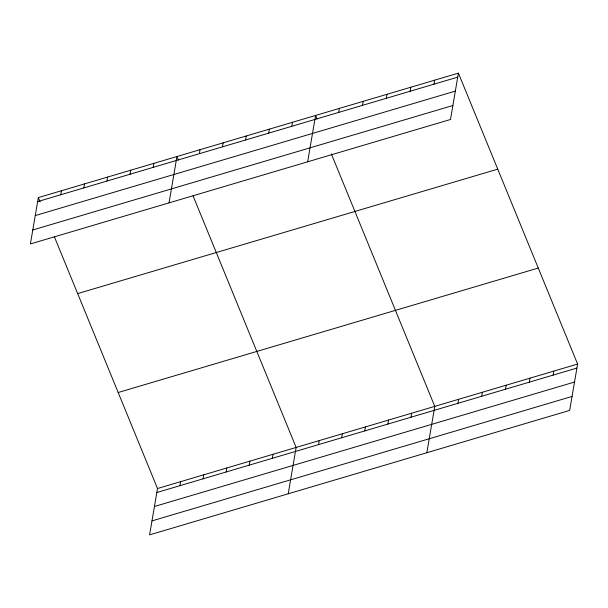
<?xml version="1.0" encoding="UTF-8"?>
<svg xmlns="http://www.w3.org/2000/svg" width="608" height="608" viewBox="0 0 608 608"><rect width="100%" height="100%" fill="white"/><g stroke="black" fill="none" stroke-linecap="round" stroke-linejoin="round"><path stroke-width="0.91" d="M38.327 197.592L30.4 243.945L450.49 119.487L458.409 73.135L38.327 197.592L40.113 201.955M60.747 194.758L61.431 190.745M83.851 187.91L84.535 183.905M106.955 181.07L107.639 177.057M130.059 174.222L130.743 170.21M153.163 167.375L153.847 163.37M169.032 202.874L176.951 156.522L178.38 160.01M199.371 153.687L200.055 149.674M54.416 236.869L157.51 488.513L149.591 534.865L569.673 410.408L577.6 364.055L458.409 73.135M222.475 146.84L223.159 142.827M179.93 485.678L180.614 481.665M245.579 139.992L246.27 135.987M203.034 478.83L203.718 474.818M268.69 133.152L269.374 129.139M226.138 471.983L226.83 467.978M291.794 126.304L292.478 122.292M249.242 465.143L249.934 461.13M307.656 161.804L315.582 115.452L317.011 118.94M272.354 458.295L273.038 454.282M338.702 112.404L339.386 108.399M288.215 493.795L296.142 447.442L193.04 195.791M362.505 105.351L363.189 101.346M318.562 444.608L319.246 440.595M386.308 98.298L387 94.293M341.666 437.76L342.35 433.747M410.119 91.246L410.803 87.24M364.77 430.912L365.454 426.907M433.922 84.193L434.606 80.188M387.874 424.072L388.558 420.06M410.978 417.225L411.662 413.212M426.846 452.724L434.773 406.372L331.314 153.847M457.892 403.324L458.576 399.319M481.696 396.272L482.38 392.266M505.499 389.219L506.183 385.214M529.302 382.166L529.994 378.161M553.113 375.113L553.797 371.108M37.635 201.605L457.725 77.14M35.249 215.574L455.339 91.116M32.786 229.976L452.876 105.518M77.657 293.596L497.747 169.138M118.18 392.51L538.27 268.052M157.51 488.513L577.6 364.055M156.826 492.526L576.916 368.06M154.44 506.494L574.53 382.037M151.977 520.896L572.067 396.431"/></g></svg>
